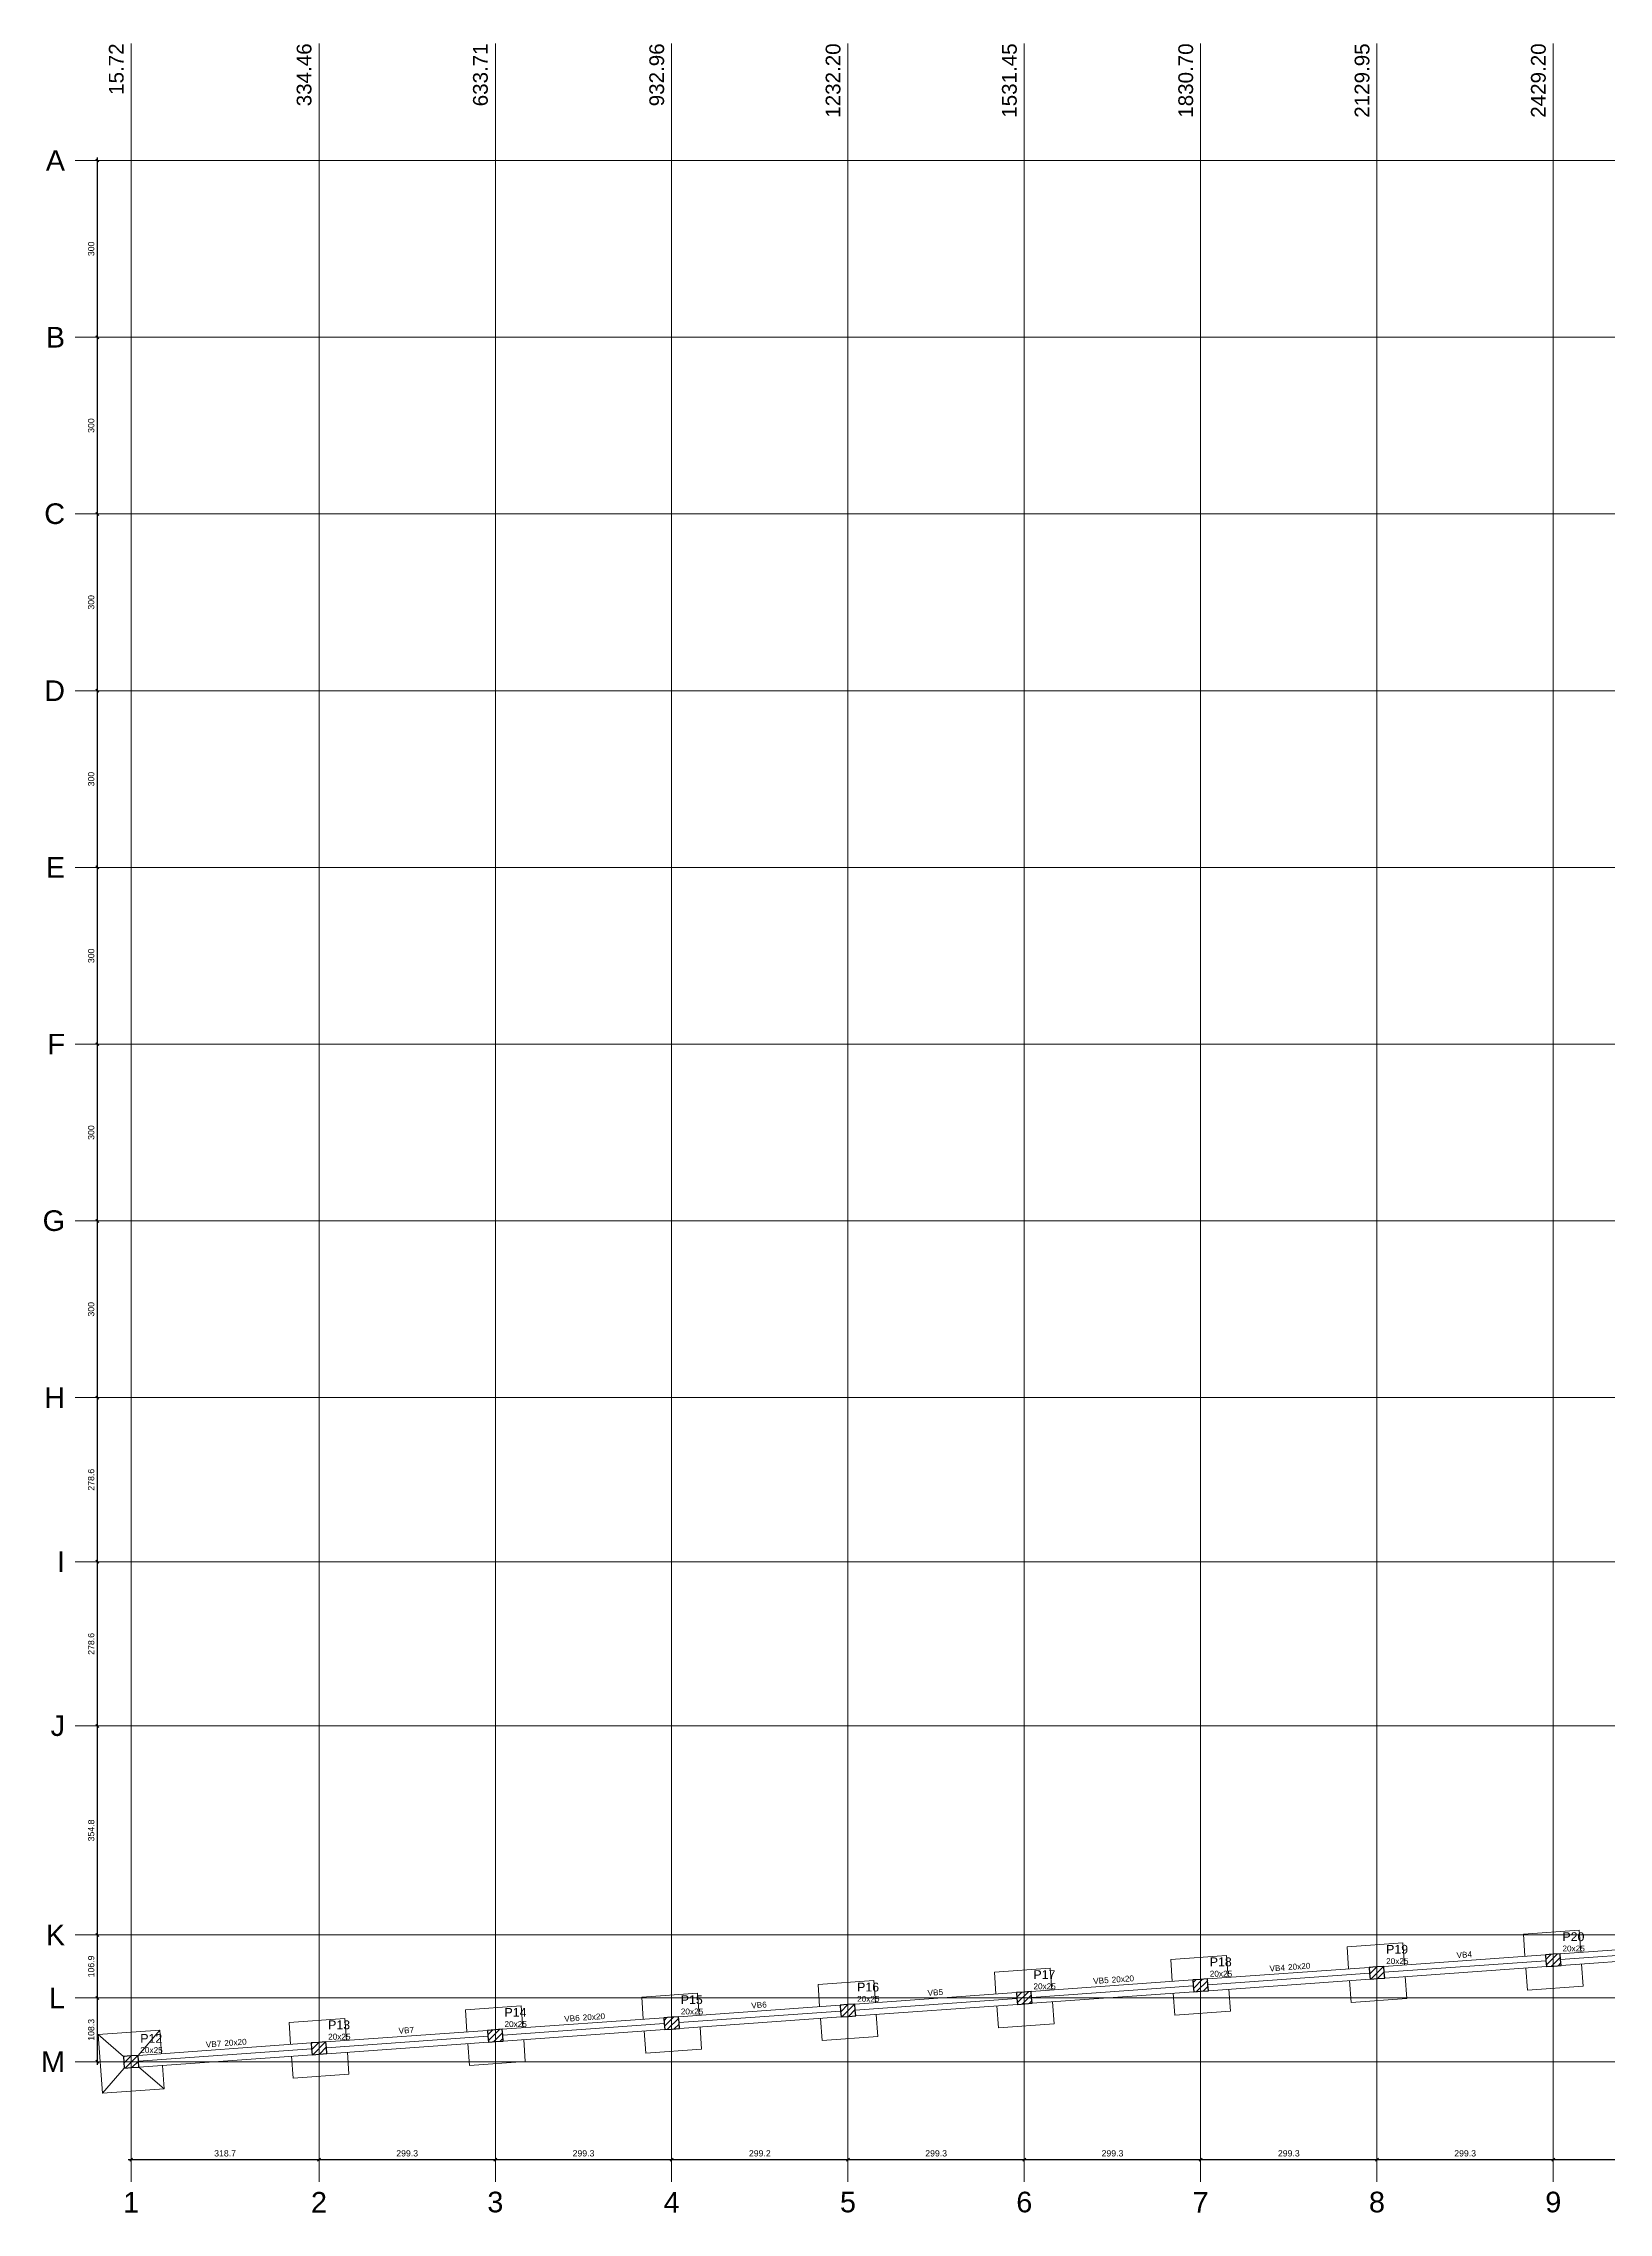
# Model space of a CAD drawing. Header units: millimetres. Extents: x 7 to 580, y -90 to 91.
# Drawn here: x 162.9 to 216, y 10.9 to 84.6 of the extents above; entities that cross this region are included whole.
import ezdxf

# ---------------------------------------------------------------- set-up
doc = ezdxf.new("R2010")
doc.units = ezdxf.units.MM
for name, color, linetype, lineweight in [('FO-Eixos', 5, 'Continuous', 5), ('FO-Hachuras dos pilares', 9, 'Continuous', 5), ('FO-Pilares', 4, 'Continuous', 30), ('FO-Seção das fundações', 9, 'Continuous', 5), ('FO-Textos das vigas', 7, 'Continuous', 5), ('FO-Textos dos pilares', 7, 'Continuous', 5), ('FO-Vigas', 1, 'Continuous', 20), ('LC-Cotas', 7, 'Continuous', 5), ('LC-Eixos', 7, 'Continuous', 5), ('LC-Textos', 3, 'Continuous', 20)]:
    doc.layers.add(name, color=color, linetype=linetype, lineweight=lineweight)
doc.styles.add('Arial', font='arial.ttf')
doc.styles.get("Standard").update_dxf_attribs({"font": 'arial.ttf'})
doc.dimstyles.new('UM_50.000000', dxfattribs={"dimtxt": 0.18, "dimasz": 0.1, "dimexe": 0.1, "dimexo": 0.2, "dimgap": 0, "dimtad": 1, "dimtih": 1, "dimtoh": 1, "dimdec": 1, "dimlfac": 50, "dimzin": 0, "dimdsep": 46, "dimtxsty": 'Standard', "dimblk": 'CLOSED', "dimblk1": 'CLOSED', "dimblk2": 'CLOSED', "dimcen": 0.09, "dimdle": 0.1, "dimadec": 1, "dimazin": 2, "dimtfac": 1, "dimtdec": 4, "dimtofl": 0, "dimtmove": 0, "dimatfit": 3, "dimldrblk": 'CLOSED', "dimfxl": 1, "dimtolj": 1, "dimarcsym": 0})

# ---------------------------------------------------------------- blocks, each defined once
blk = doc.blocks.new('_OBLIQUE')
at = {"color": 0, "linetype": 'ByBlock', "lineweight": -2}
blk.add_line((-0.5, -0.5), (0.5, 0.5), dxfattribs=at)
blk = doc.blocks.new('*D151')
at = {"layer": 'Defpoints', "color": 0, "transparency": 16777216}
for p in [(164.712, 18.202), (164.712, 18.202), (164.712, 16.036)]:
    blk.add_point(p, dxfattribs=at)
at = {"layer": 'LC-Cotas', "color": 0, "lineweight": -2, "transparency": 16777216}
blk.add_line((164.712, 15.936), (164.712, 18.302), dxfattribs=at)
at = {"layer": 'LC-Cotas', "color": 0, "lineweight": -2, "transparency": 16777216, "xscale": 0.1, "yscale": 0.1, "zscale": 0.1}
for p, rotation in [((164.712, 18.202), 90), ((164.712, 16.036), 270)]:
    blk.add_blockref('_OBLIQUE', p, dxfattribs=dict(at, rotation=rotation))
at = {"layer": 'LC-Cotas', "transparency": 16777216, "insert": (164.5, 17.119), "char_height": 0.2118, "attachment_point": 5, "rotation": 90, "style": 'Arial'}
blk.add_mtext('\\A1;108.3', dxfattribs=at)
blk = doc.blocks.new('*D152')
at = {"layer": 'Defpoints', "color": 0, "transparency": 16777216}
for p in [(164.712, 20.339), (164.712, 20.339), (164.712, 18.202)]:
    blk.add_point(p, dxfattribs=at)
at = {"layer": 'LC-Cotas', "color": 0, "lineweight": -2, "transparency": 16777216}
blk.add_line((164.712, 18.102), (164.712, 20.439), dxfattribs=at)
at = {"layer": 'LC-Cotas', "color": 0, "lineweight": -2, "transparency": 16777216, "xscale": 0.1, "yscale": 0.1, "zscale": 0.1}
for p, rotation in [((164.712, 20.339), 90), ((164.712, 18.202), 270)]:
    blk.add_blockref('_OBLIQUE', p, dxfattribs=dict(at, rotation=rotation))
at = {"layer": 'LC-Cotas', "transparency": 16777216, "insert": (164.5, 19.271), "char_height": 0.2118, "attachment_point": 5, "rotation": 90, "style": 'Arial'}
blk.add_mtext('\\A1;106.9', dxfattribs=at)
blk = doc.blocks.new('*D153')
at = {"layer": 'Defpoints', "color": 0, "transparency": 16777216}
for p in [(164.712, 27.436), (164.712, 27.436), (164.712, 20.339)]:
    blk.add_point(p, dxfattribs=at)
at = {"layer": 'LC-Cotas', "color": 0, "lineweight": -2, "transparency": 16777216}
blk.add_line((164.712, 20.239), (164.712, 27.536), dxfattribs=at)
at = {"layer": 'LC-Cotas', "color": 0, "lineweight": -2, "transparency": 16777216, "xscale": 0.1, "yscale": 0.1, "zscale": 0.1}
for p, rotation in [((164.712, 27.436), 90), ((164.712, 20.339), 270)]:
    blk.add_blockref('_OBLIQUE', p, dxfattribs=dict(at, rotation=rotation))
at = {"layer": 'LC-Cotas', "transparency": 16777216, "insert": (164.5, 23.887), "char_height": 0.2118, "attachment_point": 5, "rotation": 90, "style": 'Arial'}
blk.add_mtext('\\A1;354.8', dxfattribs=at)
blk = doc.blocks.new('*D154')
at = {"layer": 'Defpoints', "color": 0, "transparency": 16777216}
for p in [(164.712, 33.008), (164.712, 33.008), (164.712, 27.436)]:
    blk.add_point(p, dxfattribs=at)
at = {"layer": 'LC-Cotas', "color": 0, "lineweight": -2, "transparency": 16777216}
blk.add_line((164.712, 27.336), (164.712, 33.108), dxfattribs=at)
at = {"layer": 'LC-Cotas', "color": 0, "lineweight": -2, "transparency": 16777216, "xscale": 0.1, "yscale": 0.1, "zscale": 0.1}
for p, rotation in [((164.712, 33.008), 90), ((164.712, 27.436), 270)]:
    blk.add_blockref('_OBLIQUE', p, dxfattribs=dict(at, rotation=rotation))
at = {"layer": 'LC-Cotas', "transparency": 16777216, "insert": (164.5, 30.222), "char_height": 0.2118, "attachment_point": 5, "rotation": 90, "style": 'Arial'}
blk.add_mtext('\\A1;278.6', dxfattribs=at)
blk = doc.blocks.new('*D155')
at = {"layer": 'Defpoints', "color": 0, "transparency": 16777216}
for p in [(164.712, 38.58), (164.712, 38.58), (164.712, 33.008)]:
    blk.add_point(p, dxfattribs=at)
at = {"layer": 'LC-Cotas', "color": 0, "lineweight": -2, "transparency": 16777216}
blk.add_line((164.712, 32.908), (164.712, 38.68), dxfattribs=at)
at = {"layer": 'LC-Cotas', "color": 0, "lineweight": -2, "transparency": 16777216, "xscale": 0.1, "yscale": 0.1, "zscale": 0.1}
for p, rotation in [((164.712, 38.58), 90), ((164.712, 33.008), 270)]:
    blk.add_blockref('_OBLIQUE', p, dxfattribs=dict(at, rotation=rotation))
at = {"layer": 'LC-Cotas', "transparency": 16777216, "insert": (164.5, 35.794), "char_height": 0.2118, "attachment_point": 5, "rotation": 90, "style": 'Arial'}
blk.add_mtext('\\A1;278.6', dxfattribs=at)
blk = doc.blocks.new('*D156')
at = {"layer": 'Defpoints', "color": 0, "transparency": 16777216}
for p in [(164.712, 44.58), (164.712, 44.58), (164.712, 38.58)]:
    blk.add_point(p, dxfattribs=at)
at = {"layer": 'LC-Cotas', "color": 0, "lineweight": -2, "transparency": 16777216}
blk.add_line((164.712, 38.48), (164.712, 44.68), dxfattribs=at)
at = {"layer": 'LC-Cotas', "color": 0, "lineweight": -2, "transparency": 16777216, "xscale": 0.1, "yscale": 0.1, "zscale": 0.1}
for p, rotation in [((164.712, 44.58), 90), ((164.712, 38.58), 270)]:
    blk.add_blockref('_OBLIQUE', p, dxfattribs=dict(at, rotation=rotation))
at = {"layer": 'LC-Cotas', "transparency": 16777216, "insert": (164.5, 41.58), "char_height": 0.2118, "attachment_point": 5, "rotation": 90, "style": 'Arial'}
blk.add_mtext('\\A1;300', dxfattribs=at)
blk = doc.blocks.new('*D157')
at = {"layer": 'Defpoints', "color": 0, "transparency": 16777216}
for p in [(164.712, 50.58), (164.712, 50.58), (164.712, 44.58)]:
    blk.add_point(p, dxfattribs=at)
at = {"layer": 'LC-Cotas', "color": 0, "lineweight": -2, "transparency": 16777216}
blk.add_line((164.712, 44.48), (164.712, 50.68), dxfattribs=at)
at = {"layer": 'LC-Cotas', "color": 0, "lineweight": -2, "transparency": 16777216, "xscale": 0.1, "yscale": 0.1, "zscale": 0.1}
for p, rotation in [((164.712, 50.58), 90), ((164.712, 44.58), 270)]:
    blk.add_blockref('_OBLIQUE', p, dxfattribs=dict(at, rotation=rotation))
at = {"layer": 'LC-Cotas', "transparency": 16777216, "insert": (164.5, 47.58), "char_height": 0.2118, "attachment_point": 5, "rotation": 90, "style": 'Arial'}
blk.add_mtext('\\A1;300', dxfattribs=at)
blk = doc.blocks.new('*D158')
at = {"layer": 'Defpoints', "color": 0, "transparency": 16777216}
for p in [(164.712, 56.58), (164.712, 56.58), (164.712, 50.58)]:
    blk.add_point(p, dxfattribs=at)
at = {"layer": 'LC-Cotas', "color": 0, "lineweight": -2, "transparency": 16777216}
blk.add_line((164.712, 50.48), (164.712, 56.68), dxfattribs=at)
at = {"layer": 'LC-Cotas', "color": 0, "lineweight": -2, "transparency": 16777216, "xscale": 0.1, "yscale": 0.1, "zscale": 0.1}
for p, rotation in [((164.712, 56.58), 90), ((164.712, 50.58), 270)]:
    blk.add_blockref('_OBLIQUE', p, dxfattribs=dict(at, rotation=rotation))
at = {"layer": 'LC-Cotas', "transparency": 16777216, "insert": (164.5, 53.58), "char_height": 0.2118, "attachment_point": 5, "rotation": 90, "style": 'Arial'}
blk.add_mtext('\\A1;300', dxfattribs=at)
blk = doc.blocks.new('*D159')
at = {"layer": 'Defpoints', "color": 0, "transparency": 16777216}
for p in [(164.712, 62.58), (164.712, 62.58), (164.712, 56.58)]:
    blk.add_point(p, dxfattribs=at)
at = {"layer": 'LC-Cotas', "color": 0, "lineweight": -2, "transparency": 16777216}
blk.add_line((164.712, 56.48), (164.712, 62.68), dxfattribs=at)
at = {"layer": 'LC-Cotas', "color": 0, "lineweight": -2, "transparency": 16777216, "xscale": 0.1, "yscale": 0.1, "zscale": 0.1}
for p, rotation in [((164.712, 62.58), 90), ((164.712, 56.58), 270)]:
    blk.add_blockref('_OBLIQUE', p, dxfattribs=dict(at, rotation=rotation))
at = {"layer": 'LC-Cotas', "transparency": 16777216, "insert": (164.5, 59.58), "char_height": 0.2118, "attachment_point": 5, "rotation": 90, "style": 'Arial'}
blk.add_mtext('\\A1;300', dxfattribs=at)
blk = doc.blocks.new('*D160')
at = {"layer": 'Defpoints', "color": 0, "transparency": 16777216}
for p in [(164.712, 68.58), (164.712, 68.58), (164.712, 62.58)]:
    blk.add_point(p, dxfattribs=at)
at = {"layer": 'LC-Cotas', "color": 0, "lineweight": -2, "transparency": 16777216}
blk.add_line((164.712, 62.48), (164.712, 68.68), dxfattribs=at)
at = {"layer": 'LC-Cotas', "color": 0, "lineweight": -2, "transparency": 16777216, "xscale": 0.1, "yscale": 0.1, "zscale": 0.1}
for p, rotation in [((164.712, 68.58), 90), ((164.712, 62.58), 270)]:
    blk.add_blockref('_OBLIQUE', p, dxfattribs=dict(at, rotation=rotation))
at = {"layer": 'LC-Cotas', "transparency": 16777216, "insert": (164.5, 65.58), "char_height": 0.2118, "attachment_point": 5, "rotation": 90, "style": 'Arial'}
blk.add_mtext('\\A1;300', dxfattribs=at)
blk = doc.blocks.new('*D161')
at = {"layer": 'Defpoints', "color": 0, "transparency": 16777216}
for p in [(164.712, 74.58), (164.712, 74.58), (164.712, 68.58)]:
    blk.add_point(p, dxfattribs=at)
at = {"layer": 'LC-Cotas', "color": 0, "lineweight": -2, "transparency": 16777216}
blk.add_line((164.712, 68.48), (164.712, 74.68), dxfattribs=at)
at = {"layer": 'LC-Cotas', "color": 0, "lineweight": -2, "transparency": 16777216, "xscale": 0.1, "yscale": 0.1, "zscale": 0.1}
for p, rotation in [((164.712, 74.58), 90), ((164.712, 68.58), 270)]:
    blk.add_blockref('_OBLIQUE', p, dxfattribs=dict(at, rotation=rotation))
at = {"layer": 'LC-Cotas', "transparency": 16777216, "insert": (164.5, 71.58), "char_height": 0.2118, "attachment_point": 5, "rotation": 90, "style": 'Arial'}
blk.add_mtext('\\A1;300', dxfattribs=at)
blk = doc.blocks.new('*D162')
at = {"layer": 'Defpoints', "color": 0, "transparency": 16777216}
for p in [(164.712, 80.58), (164.712, 80.58), (164.712, 74.58)]:
    blk.add_point(p, dxfattribs=at)
at = {"layer": 'LC-Cotas', "color": 0, "lineweight": -2, "transparency": 16777216}
blk.add_line((164.712, 74.48), (164.712, 80.68), dxfattribs=at)
at = {"layer": 'LC-Cotas', "color": 0, "lineweight": -2, "transparency": 16777216, "xscale": 0.1, "yscale": 0.1, "zscale": 0.1}
for p, rotation in [((164.712, 80.58), 90), ((164.712, 74.58), 270)]:
    blk.add_blockref('_OBLIQUE', p, dxfattribs=dict(at, rotation=rotation))
at = {"layer": 'LC-Cotas', "transparency": 16777216, "insert": (164.5, 77.58), "char_height": 0.2118, "attachment_point": 5, "rotation": 90, "style": 'Arial'}
blk.add_mtext('\\A1;300', dxfattribs=at)
blk = doc.blocks.new('*D163')
at = {"layer": 'Defpoints', "color": 0, "transparency": 16777216}
for p in [(165.858, 12.714), (172.233, 12.714), (172.233, 12.714)]:
    blk.add_point(p, dxfattribs=at)
at = {"layer": 'LC-Cotas', "color": 0, "lineweight": -2, "transparency": 16777216}
blk.add_line((165.758, 12.714), (172.333, 12.714), dxfattribs=at)
at = {"layer": 'LC-Cotas', "color": 0, "lineweight": -2, "transparency": 16777216, "xscale": 0.1, "yscale": 0.1, "zscale": 0.1, "rotation": 180}
blk.add_blockref('_OBLIQUE', (165.858, 12.714), dxfattribs=at)
at = {"layer": 'LC-Cotas', "color": 0, "lineweight": -2, "transparency": 16777216, "xscale": 0.1, "yscale": 0.1, "zscale": 0.1}
blk.add_blockref('_OBLIQUE', (172.233, 12.714), dxfattribs=at)
at = {"layer": 'LC-Cotas', "transparency": 16777216, "insert": (169.045, 12.925), "char_height": 0.2118, "attachment_point": 5, "rotation": 0.00573, "style": 'Arial'}
blk.add_mtext('\\A1;318.7', dxfattribs=at)
blk = doc.blocks.new('*D164')
at = {"layer": 'Defpoints', "color": 0, "transparency": 16777216}
for p in [(172.233, 12.714), (178.218, 12.714), (178.218, 12.714)]:
    blk.add_point(p, dxfattribs=at)
at = {"layer": 'LC-Cotas', "color": 0, "lineweight": -2, "transparency": 16777216}
blk.add_line((172.133, 12.714), (178.318, 12.714), dxfattribs=at)
at = {"layer": 'LC-Cotas', "color": 0, "lineweight": -2, "transparency": 16777216, "xscale": 0.1, "yscale": 0.1, "zscale": 0.1, "rotation": 180}
blk.add_blockref('_OBLIQUE', (172.233, 12.714), dxfattribs=at)
at = {"layer": 'LC-Cotas', "color": 0, "lineweight": -2, "transparency": 16777216, "xscale": 0.1, "yscale": 0.1, "zscale": 0.1}
blk.add_blockref('_OBLIQUE', (178.218, 12.714), dxfattribs=at)
at = {"layer": 'LC-Cotas', "transparency": 16777216, "insert": (175.225, 12.925), "char_height": 0.2118, "attachment_point": 5, "rotation": 0.00573, "style": 'Arial'}
blk.add_mtext('\\A1;299.3', dxfattribs=at)
blk = doc.blocks.new('*D165')
at = {"layer": 'Defpoints', "color": 0, "transparency": 16777216}
for p in [(178.218, 12.714), (184.203, 12.714), (184.203, 12.714)]:
    blk.add_point(p, dxfattribs=at)
at = {"layer": 'LC-Cotas', "color": 0, "lineweight": -2, "transparency": 16777216}
blk.add_line((178.118, 12.714), (184.303, 12.714), dxfattribs=at)
at = {"layer": 'LC-Cotas', "color": 0, "lineweight": -2, "transparency": 16777216, "xscale": 0.1, "yscale": 0.1, "zscale": 0.1, "rotation": 180}
blk.add_blockref('_OBLIQUE', (178.218, 12.714), dxfattribs=at)
at = {"layer": 'LC-Cotas', "color": 0, "lineweight": -2, "transparency": 16777216, "xscale": 0.1, "yscale": 0.1, "zscale": 0.1}
blk.add_blockref('_OBLIQUE', (184.203, 12.714), dxfattribs=at)
at = {"layer": 'LC-Cotas', "transparency": 16777216, "insert": (181.21, 12.925), "char_height": 0.2118, "attachment_point": 5, "rotation": 0.00573, "style": 'Arial'}
blk.add_mtext('\\A1;299.3', dxfattribs=at)
blk = doc.blocks.new('*D139')
at = {"layer": 'Defpoints', "color": 0, "transparency": 16777216}
for p in [(184.203, 12.714), (190.188, 12.714), (190.188, 12.714)]:
    blk.add_point(p, dxfattribs=at)
at = {"layer": 'LC-Cotas', "color": 0, "lineweight": -2, "transparency": 16777216}
blk.add_line((184.103, 12.714), (190.288, 12.714), dxfattribs=at)
at = {"layer": 'LC-Cotas', "color": 0, "lineweight": -2, "transparency": 16777216, "xscale": 0.1, "yscale": 0.1, "zscale": 0.1, "rotation": 180}
blk.add_blockref('_OBLIQUE', (184.203, 12.714), dxfattribs=at)
at = {"layer": 'LC-Cotas', "color": 0, "lineweight": -2, "transparency": 16777216, "xscale": 0.1, "yscale": 0.1, "zscale": 0.1}
blk.add_blockref('_OBLIQUE', (190.188, 12.714), dxfattribs=at)
at = {"layer": 'LC-Cotas', "transparency": 16777216, "insert": (187.195, 12.925), "char_height": 0.2118, "attachment_point": 5, "rotation": 0.00573, "style": 'Arial'}
blk.add_mtext('\\A1;299.2', dxfattribs=at)
blk = doc.blocks.new('*D140')
at = {"layer": 'Defpoints', "color": 0, "transparency": 16777216}
for p in [(190.188, 12.714), (196.173, 12.714), (196.173, 12.714)]:
    blk.add_point(p, dxfattribs=at)
at = {"layer": 'LC-Cotas', "color": 0, "lineweight": -2, "transparency": 16777216}
blk.add_line((190.088, 12.714), (196.273, 12.714), dxfattribs=at)
at = {"layer": 'LC-Cotas', "color": 0, "lineweight": -2, "transparency": 16777216, "xscale": 0.1, "yscale": 0.1, "zscale": 0.1, "rotation": 180}
blk.add_blockref('_OBLIQUE', (190.188, 12.714), dxfattribs=at)
at = {"layer": 'LC-Cotas', "color": 0, "lineweight": -2, "transparency": 16777216, "xscale": 0.1, "yscale": 0.1, "zscale": 0.1}
blk.add_blockref('_OBLIQUE', (196.173, 12.714), dxfattribs=at)
at = {"layer": 'LC-Cotas', "transparency": 16777216, "insert": (193.18, 12.925), "char_height": 0.2118, "attachment_point": 5, "rotation": 0.00573, "style": 'Arial'}
blk.add_mtext('\\A1;299.3', dxfattribs=at)
blk = doc.blocks.new('*D141')
at = {"layer": 'Defpoints', "color": 0, "transparency": 16777216}
for p in [(196.173, 12.714), (202.158, 12.714), (202.158, 12.714)]:
    blk.add_point(p, dxfattribs=at)
at = {"layer": 'LC-Cotas', "color": 0, "lineweight": -2, "transparency": 16777216}
blk.add_line((196.073, 12.714), (202.258, 12.714), dxfattribs=at)
at = {"layer": 'LC-Cotas', "color": 0, "lineweight": -2, "transparency": 16777216, "xscale": 0.1, "yscale": 0.1, "zscale": 0.1, "rotation": 180}
blk.add_blockref('_OBLIQUE', (196.173, 12.714), dxfattribs=at)
at = {"layer": 'LC-Cotas', "color": 0, "lineweight": -2, "transparency": 16777216, "xscale": 0.1, "yscale": 0.1, "zscale": 0.1}
blk.add_blockref('_OBLIQUE', (202.158, 12.714), dxfattribs=at)
at = {"layer": 'LC-Cotas', "transparency": 16777216, "insert": (199.165, 12.925), "char_height": 0.2118, "attachment_point": 5, "rotation": 0.00573, "style": 'Arial'}
blk.add_mtext('\\A1;299.3', dxfattribs=at)
blk = doc.blocks.new('*D142')
at = {"layer": 'Defpoints', "color": 0, "transparency": 16777216}
for p in [(202.158, 12.714), (208.143, 12.714), (208.143, 12.714)]:
    blk.add_point(p, dxfattribs=at)
at = {"layer": 'LC-Cotas', "color": 0, "lineweight": -2, "transparency": 16777216}
blk.add_line((202.058, 12.714), (208.243, 12.714), dxfattribs=at)
at = {"layer": 'LC-Cotas', "color": 0, "lineweight": -2, "transparency": 16777216, "xscale": 0.1, "yscale": 0.1, "zscale": 0.1, "rotation": 180}
blk.add_blockref('_OBLIQUE', (202.158, 12.714), dxfattribs=at)
at = {"layer": 'LC-Cotas', "color": 0, "lineweight": -2, "transparency": 16777216, "xscale": 0.1, "yscale": 0.1, "zscale": 0.1}
blk.add_blockref('_OBLIQUE', (208.143, 12.714), dxfattribs=at)
at = {"layer": 'LC-Cotas', "transparency": 16777216, "insert": (205.15, 12.925), "char_height": 0.2118, "attachment_point": 5, "rotation": 0.00573, "style": 'Arial'}
blk.add_mtext('\\A1;299.3', dxfattribs=at)
blk = doc.blocks.new('*D143')
at = {"layer": 'Defpoints', "color": 0, "transparency": 16777216}
for p in [(208.143, 12.714), (214.128, 12.714), (214.128, 12.714)]:
    blk.add_point(p, dxfattribs=at)
at = {"layer": 'LC-Cotas', "color": 0, "lineweight": -2, "transparency": 16777216}
blk.add_line((208.043, 12.714), (214.228, 12.714), dxfattribs=at)
at = {"layer": 'LC-Cotas', "color": 0, "lineweight": -2, "transparency": 16777216, "xscale": 0.1, "yscale": 0.1, "zscale": 0.1, "rotation": 180}
blk.add_blockref('_OBLIQUE', (208.143, 12.714), dxfattribs=at)
at = {"layer": 'LC-Cotas', "color": 0, "lineweight": -2, "transparency": 16777216, "xscale": 0.1, "yscale": 0.1, "zscale": 0.1}
blk.add_blockref('_OBLIQUE', (214.128, 12.714), dxfattribs=at)
at = {"layer": 'LC-Cotas', "transparency": 16777216, "insert": (211.135, 12.925), "char_height": 0.2118, "attachment_point": 5, "rotation": 0.00573, "style": 'Arial'}
blk.add_mtext('\\A1;299.3', dxfattribs=at)
blk = doc.blocks.new('*D144')
at = {"layer": 'Defpoints', "color": 0, "transparency": 16777216}
for p in [(214.128, 12.714), (220.113, 12.714), (220.113, 12.714)]:
    blk.add_point(p, dxfattribs=at)
at = {"layer": 'LC-Cotas', "color": 0, "lineweight": -2, "transparency": 16777216}
blk.add_line((214.028, 12.714), (220.213, 12.714), dxfattribs=at)
at = {"layer": 'LC-Cotas', "color": 0, "lineweight": -2, "transparency": 16777216, "xscale": 0.1, "yscale": 0.1, "zscale": 0.1, "rotation": 180}
blk.add_blockref('_OBLIQUE', (214.128, 12.714), dxfattribs=at)
at = {"layer": 'LC-Cotas', "color": 0, "lineweight": -2, "transparency": 16777216, "xscale": 0.1, "yscale": 0.1, "zscale": 0.1}
blk.add_blockref('_OBLIQUE', (220.113, 12.714), dxfattribs=at)
at = {"layer": 'LC-Cotas', "transparency": 16777216, "insert": (217.12, 12.925), "char_height": 0.2118, "attachment_point": 5, "rotation": 0.00573, "style": 'Arial'}
blk.add_mtext('\\A1;299.3', dxfattribs=at)

msp = doc.modelspace()

# ---------------------------------------------------------------- hatches: boundary and pattern name
at = {"layer": 'FO-Hachuras dos pilares', "linetype": 'Continuous', "true_color": 0x000000}
h = msp.add_hatch(dxfattribs=at)
h.set_pattern_fill('ANSI31', color=18, scale=0.047, style=0)
h.paths.add_polyline_path([(207.879, 19.2385), (207.8933, 19.039), (207.9076, 18.8395), (208.157, 18.8574), (208.4064, 18.8753), (208.3921, 19.0748), (208.3778, 19.2743), (208.1284, 19.2564)])
h = msp.add_hatch(dxfattribs=at)
h.set_pattern_fill('ANSI31', color=18, scale=0.047, style=0)
h.paths.add_polyline_path([(213.864, 19.6659), (213.8783, 19.4664), (213.8926, 19.2669), (214.142, 19.2848), (214.3914, 19.3027), (214.3771, 19.5022), (214.3628, 19.7017), (214.1134, 19.6838)])
h = msp.add_hatch(dxfattribs=at)
h.set_pattern_fill('ANSI31', color=18, scale=0.047, style=0)
h.paths.add_polyline_path([(195.909, 18.3835), (195.9233, 18.184), (195.9376, 17.9845), (196.187, 18.0024), (196.4364, 18.0203), (196.4221, 18.2198), (196.4078, 18.4193), (196.1584, 18.4014)])
h = msp.add_hatch(dxfattribs=at)
h.set_pattern_fill('ANSI31', color=18, scale=0.047, style=0)
h.paths.add_polyline_path([(201.894, 18.8109), (201.9083, 18.6114), (201.9226, 18.4119), (202.172, 18.4298), (202.4214, 18.4477), (202.4071, 18.6472), (202.3928, 18.8467), (202.1434, 18.8288)])
h = msp.add_hatch(dxfattribs=at)
h.set_pattern_fill('ANSI31', color=18, scale=0.047, style=0)
h.paths.add_polyline_path([(189.924, 17.9559), (189.9383, 17.7564), (189.9526, 17.5569), (190.202, 17.5748), (190.4514, 17.5927), (190.4371, 17.7922), (190.4228, 17.9917), (190.1734, 17.9738)])
h = msp.add_hatch(dxfattribs=at)
h.set_pattern_fill('ANSI31', color=18, scale=0.047, style=0)
h.paths.add_polyline_path([(177.9542, 17.1009), (177.9685, 16.9014), (177.9828, 16.7019), (178.2322, 16.7198), (178.4816, 16.7377), (178.4673, 16.9372), (178.453, 17.1367), (178.2036, 17.1188)])
h = msp.add_hatch(dxfattribs=at)
h.set_pattern_fill('ANSI31', color=18, scale=0.047, style=0)
h.paths.add_polyline_path([(183.9392, 17.5283), (183.9535, 17.3288), (183.9678, 17.1293), (184.2172, 17.1472), (184.4666, 17.1651), (184.4523, 17.3646), (184.438, 17.5641), (184.1886, 17.5462)])
h = msp.add_hatch(dxfattribs=at)
h.set_pattern_fill('ANSI31', color=18, scale=0.047, style=0)
h.paths.add_polyline_path([(165.5943, 16.2176), (165.6086, 16.0182), (165.6229, 15.8187), (165.8722, 15.8365), (166.1216, 15.8544), (166.1073, 16.0539), (166.093, 16.2534), (165.8436, 16.2355)])
h = msp.add_hatch(dxfattribs=at)
h.set_pattern_fill('ANSI31', color=18, scale=0.047, style=0)
h.paths.add_polyline_path([(171.9692, 16.6733), (171.9835, 16.4738), (171.9978, 16.2743), (172.2472, 16.2922), (172.4966, 16.3101), (172.4823, 16.5096), (172.468, 16.7091), (172.2186, 16.6912)])

# ---------------------------------------------------------------- linework, layer by layer
at = {"layer": 'FO-Eixos'}
for p, q in [((214.377, 19.5024), (219.8634, 19.8942)), ((208.392, 19.0748), (213.8784, 19.4666)), ((196.422, 18.2198), (201.9084, 18.6116)), ((202.407, 18.6472), (207.8934, 19.0392)), ((184.4522, 17.3648), (189.9384, 17.7566)), ((190.437, 17.7922), (195.9234, 18.184)), ((178.4672, 16.9372), (183.9536, 17.329)), ((166.1074, 16.0538), (171.9836, 16.4738)), ((172.4822, 16.5094), (177.9686, 16.9016))]:
    msp.add_line(p, q, dxfattribs=at)
at = {"layer": 'FO-Pilares'}
for points in [[(207.879, 19.2385), (207.8933, 19.039), (207.9076, 18.8395), (208.157, 18.8574), (208.4064, 18.8753), (208.3921, 19.0748), (208.3778, 19.2743), (208.1284, 19.2564), (207.879, 19.2385)], [(213.864, 19.6659), (213.8783, 19.4664), (213.8926, 19.2669), (214.142, 19.2848), (214.3914, 19.3027), (214.3771, 19.5022), (214.3628, 19.7017), (214.1134, 19.6838), (213.864, 19.6659)], [(195.909, 18.3835), (195.9233, 18.184), (195.9376, 17.9845), (196.187, 18.0024), (196.4364, 18.0203), (196.4221, 18.2198), (196.4078, 18.4193), (196.1584, 18.4014), (195.909, 18.3835)], [(201.894, 18.8109), (201.9083, 18.6114), (201.9226, 18.4119), (202.172, 18.4298), (202.4214, 18.4477), (202.4071, 18.6472), (202.3928, 18.8467), (202.1434, 18.8288), (201.894, 18.8109)], [(189.924, 17.9559), (189.9383, 17.7564), (189.9526, 17.5569), (190.202, 17.5748), (190.4514, 17.5927), (190.4371, 17.7922), (190.4228, 17.9917), (190.1734, 17.9738), (189.924, 17.9559)], [(177.9542, 17.1009), (177.9685, 16.9014), (177.9828, 16.7019), (178.2322, 16.7198), (178.4816, 16.7377), (178.4673, 16.9372), (178.453, 17.1367), (178.2036, 17.1188), (177.9542, 17.1009)], [(183.9392, 17.5283), (183.9535, 17.3288), (183.9678, 17.1293), (184.2172, 17.1472), (184.4666, 17.1651), (184.4523, 17.3646), (184.438, 17.5641), (184.1886, 17.5462), (183.9392, 17.5283)], [(165.5943, 16.2176), (165.6086, 16.0182), (165.6229, 15.8187), (165.8722, 15.8365), (166.1216, 15.8544), (166.1073, 16.0539), (166.093, 16.2534), (165.8436, 16.2355), (165.5943, 16.2176)], [(171.9692, 16.6733), (171.9835, 16.4738), (171.9978, 16.2743), (172.2472, 16.2922), (172.4966, 16.3101), (172.4823, 16.5096), (172.468, 16.7091), (172.2186, 16.6912), (171.9692, 16.6733)]]:
    msp.add_lwpolyline(points, close=True, dxfattribs=at)
at = {"layer": 'FO-Seção das fundações'}
for p, q in [((209.0223, 20.0724), (207.1272, 19.9365)), ((207.1272, 19.9365), (207.1808, 19.1888)), ((209.076, 19.3241), (209.0223, 20.0724)), ((215.0073, 20.4998), (213.1122, 20.3639)), ((213.1122, 20.3639), (213.1658, 19.6162)), ((215.061, 19.7517), (215.0073, 20.4998)), ((197.0523, 19.2174), (195.1572, 19.0815)), ((197.106, 18.4691), (197.0523, 19.2174)), ((203.0373, 19.6448), (201.1422, 19.5089)), ((201.1422, 19.5089), (201.1958, 18.7612)), ((203.091, 18.8966), (203.0373, 19.6448)), ((213.1944, 19.2172), (213.2481, 18.4688)), ((215.1432, 18.6047), (215.0896, 19.3528)), ((191.0673, 18.7898), (189.1722, 18.6539)), ((189.1722, 18.6539), (189.2258, 17.9062)), ((191.121, 18.0415), (191.0673, 18.7898)), ((195.1572, 19.0815), (195.2108, 18.3336)), ((203.1732, 17.7497), (203.1196, 18.4976)), ((207.2094, 18.7898), (207.2631, 18.0414)), ((209.1582, 18.1773), (209.1046, 18.9252)), ((213.2481, 18.4688), (215.1432, 18.6047)), ((179.0975, 17.9348), (177.2024, 17.7989)), ((177.2024, 17.7989), (177.256, 17.0512)), ((179.1512, 17.1865), (179.0975, 17.9348)), ((185.0825, 18.3622), (183.1874, 18.2263)), ((183.1874, 18.2263), (183.241, 17.4786)), ((185.1362, 17.6141), (185.0825, 18.3622)), ((195.2394, 17.9346), (195.2931, 17.1864)), ((197.1882, 17.3223), (197.1346, 18.0702)), ((201.2244, 18.3622), (201.2781, 17.6138)), ((201.2781, 17.6138), (203.1732, 17.7497)), ((207.2631, 18.0414), (209.1582, 18.1773)), ((166.8338, 17.1085), (164.7391, 16.9584)), ((164.7391, 16.9584), (165.5943, 16.2176)), ((164.7391, 16.9584), (165.5943, 16.2176)), ((164.7391, 16.9584), (164.8821, 14.9635)), ((166.8338, 17.1085), (166.093, 16.2534)), ((166.891, 16.3103), (166.8338, 17.1085)), ((173.1125, 17.5072), (171.2174, 17.3713)), ((171.2174, 17.3713), (171.271, 16.6234)), ((173.1662, 16.7588), (173.1125, 17.5072)), ((183.2696, 17.0796), (183.3233, 16.3312)), ((185.2184, 16.4671), (185.1648, 17.2152)), ((189.2544, 17.5072), (189.3081, 16.7588)), ((191.2032, 16.8947), (191.1496, 17.6426)), ((195.2931, 17.1864), (197.1882, 17.3223)), ((171.2996, 16.2244), (171.3533, 15.4762)), ((173.2484, 15.6121), (173.1948, 16.3598)), ((177.2846, 16.6522), (177.3383, 15.9038)), ((179.2334, 16.0397), (179.1798, 16.7876)), ((183.3233, 16.3312), (185.2184, 16.4671)), ((189.3081, 16.7588), (191.2032, 16.8947)), ((164.8821, 14.9635), (165.6229, 15.8187)), ((166.9768, 15.1137), (166.1216, 15.8544)), ((166.9768, 15.1137), (166.9196, 15.9113)), ((171.3533, 15.4762), (173.2484, 15.6121)), ((177.3383, 15.9038), (179.2334, 16.0397)), ((164.8821, 14.9635), (166.9768, 15.1137))]:
    msp.add_line(p, q, dxfattribs=at)
at = {"layer": 'FO-Vigas'}
for p, q in [((214.3627, 19.7019), (219.849, 20.0937)), ((202.3928, 18.8467), (207.879, 19.2387)), ((208.3778, 19.2743), (213.864, 19.6661)), ((208.4064, 18.8753), (213.8926, 19.2671)), ((214.3913, 19.3029), (219.8776, 19.6947)), ((196.4078, 18.4193), (201.894, 18.8111)), ((196.4364, 18.0203), (201.9226, 18.4121)), ((202.4214, 18.4477), (207.9076, 18.8397)), ((184.4379, 17.5643), (189.924, 17.9561)), ((190.4228, 17.9917), (195.909, 18.3835)), ((190.4514, 17.5927), (195.9376, 17.9845)), ((172.468, 16.7089), (177.9542, 17.1011)), ((178.453, 17.1367), (183.9392, 17.5285)), ((178.4816, 16.7377), (183.9678, 17.1295)), ((184.4665, 17.1653), (189.9526, 17.5571)), ((166.093, 16.2533), (171.9692, 16.6733)), ((166.1216, 15.8543), (171.9978, 16.2743)), ((172.4966, 16.3099), (177.9828, 16.7021))]:
    msp.add_line(p, q, dxfattribs=at)
at = {"layer": 'LC-Eixos'}
for p, q in [((165.8579, 84.5552), (165.8579, 11.9635)), ((172.2329, 84.5552), (172.2329, 11.9635)), ((178.2179, 84.5552), (178.2179, 11.9635)), ((184.2029, 84.5552), (184.2029, 11.9635)), ((190.1877, 84.5552), (190.1877, 11.9635)), ((196.1727, 84.5552), (196.1727, 11.9635)), ((202.1577, 84.5552), (202.1577, 11.9635)), ((208.1427, 84.5552), (208.1427, 11.9635)), ((214.1277, 84.5552), (214.1277, 11.9635)), ((163.9618, 80.5802), (256.2975, 80.5802)), ((163.9618, 74.5802), (256.2975, 74.5802)), ((163.9618, 68.5802), (256.2975, 68.5802)), ((163.9618, 62.5802), (256.2975, 62.5802)), ((163.9618, 56.5802), (256.2975, 56.5802)), ((163.9618, 50.5802), (256.2975, 50.5802)), ((163.9618, 44.5802), (256.2975, 44.5802)), ((163.9618, 38.5802), (256.2975, 38.5802)), ((163.9618, 33.008), (256.2975, 33.008)), ((163.9618, 27.4356), (256.2975, 27.4356)), ((163.9618, 20.3393), (256.2975, 20.3393)), ((163.9618, 18.2019), (256.2975, 18.2019)), ((163.9618, 16.036), (256.2975, 16.036))]:
    msp.add_line(p, q, dxfattribs=at)

# ---------------------------------------------------------------- texts
at = {"layer": 'FO-Textos das vigas', "char_height": 0.2, "rotation": 3.999245, "line_spacing_factor": 0.798, "style": 'Arial'}
for s, insert, width, attachment_point in [('VB4', (205.029, 19.1348), 0.72, 9), ('20x20', (205.129, 19.1428), 1.2, 7), ('VB4', (211.114, 19.5698), 0.72, 8), ('VB5', (193.159, 18.2868), 0.72, 8), ('VB5', (199.044, 18.7078), 0.72, 9), ('20x20', (199.144, 18.7148), 1.2, 7), ('20x20', (181.189, 17.4318), 1.2, 7), ('VB6', (187.174, 17.8598), 0.72, 8), ('VB7', (175.204, 17.0048), 0.72, 8), ('VB6', (181.089, 17.4248), 0.72, 9), ('VB7', (168.924, 16.5558), 0.72, 9), ('20x20', (169.024, 16.5628), 1.2, 7)]:
    msp.add_mtext(s, dxfattribs=dict(at, insert=insert, width=width, attachment_point=attachment_point))
at = {"layer": 'FO-Textos dos pilares', "attachment_point": 7, "line_spacing_factor": 0.798, "style": 'Arial'}
for s, insert, char_height, width in [('P19', (208.4526, 19.699), 0.3, 1.08), ('20x25', (214.4376, 19.777), 0.2, 1.2), ('P20', (214.4376, 20.127), 0.3, 1.08), ('P18', (202.4676, 19.272), 0.3, 1.08), ('20x25', (208.4526, 19.349), 0.2, 1.2), ('P16', (190.4976, 18.417), 0.3, 1.08), ('20x25', (196.4826, 18.494), 0.2, 1.2), ('P17', (196.4826, 18.844), 0.3, 1.08), ('20x25', (202.4676, 18.922), 0.2, 1.2), ('P14', (178.5276, 17.562), 0.3, 1.08), ('20x25', (184.5126, 17.639), 0.2, 1.2), ('P15', (184.5126, 17.989), 0.3, 1.08), ('20x25', (190.4976, 18.067), 0.2, 1.2), ('P12', (166.1676, 16.678), 0.3, 1.08), ('20x25', (172.5426, 16.784), 0.2, 1.2), ('P13', (172.5426, 17.134), 0.3, 1.08), ('20x25', (178.5276, 17.212), 0.2, 1.2), ('20x25', (166.1676, 16.328), 0.2, 1.2)]:
    msp.add_mtext(s, dxfattribs=dict(at, insert=insert, char_height=char_height, width=width))
at = {"layer": 'LC-Textos', "char_height": 0.5, "attachment_point": 9, "rotation": 90.00021, "line_spacing_factor": 0.798, "style": 'Arial'}
for s, insert, width in [('15.72', (165.6076, 84.555), 3), ('334.46', (171.9826, 84.555), 3.6), ('633.71', (177.9676, 84.555), 3.6), ('932.96', (183.9526, 84.555), 3.6), ('1232.20', (189.9376, 84.555), 4.2), ('1531.45', (195.9226, 84.555), 4.2), ('1830.70', (201.9076, 84.555), 4.2), ('2129.95', (207.8926, 84.555), 4.2), ('2429.20', (213.8776, 84.555), 4.2)]:
    msp.add_mtext(s, dxfattribs=dict(at, insert=insert, width=width))
at = {"layer": 'LC-Textos', "char_height": 0.7, "width": 0.84, "line_spacing_factor": 0.798, "style": 'Arial'}
for s, insert, attachment_point in [('A', (163.6122, 80.23), 9), ('B', (163.6122, 74.23), 9), ('C', (163.6122, 68.23), 9), ('D', (163.6122, 62.23), 9), ('E', (163.6122, 56.23), 9), ('F', (163.6122, 50.23), 9), ('G', (163.6122, 44.23), 9), ('H', (163.6122, 38.23), 9), ('I', (163.6122, 32.658), 9), ('J', (163.6122, 27.086), 9), ('K', (163.6122, 19.989), 9), ('L', (163.6122, 17.852), 9), ('M', (163.6122, 15.686), 9), ('1', (165.8576, 10.914), 8), ('2', (172.2326, 10.914), 8), ('3', (178.2176, 10.914), 8), ('4', (184.2026, 10.914), 8), ('5', (190.1876, 10.914), 8), ('6', (196.1726, 10.914), 8), ('7', (202.1576, 10.914), 8), ('8', (208.1426, 10.914), 8), ('9', (214.1276, 10.914), 8)]:
    msp.add_mtext(s, dxfattribs=dict(at, insert=insert, attachment_point=attachment_point))

# ---------------------------------------------------------------- dimensions: what is measured, and where the dimension line sits
at = {"layer": 'LC-Cotas'}
for base, p1, p2, picture, middle in [((164.7118, 80.5802), (164.7118, 74.5802), (164.7118, 80.5802), '*D162', (164.5, 77.5802)), ((164.7118, 74.5802), (164.7118, 68.5802), (164.7118, 74.5802), '*D161', (164.5, 71.5802)), ((164.7118, 68.5802), (164.7118, 62.5802), (164.7118, 68.5802), '*D160', (164.5, 65.5802)), ((164.7118, 62.5802), (164.7118, 56.5802), (164.7118, 62.5802), '*D159', (164.5, 59.5802)), ((164.7118, 56.5802), (164.7118, 50.5802), (164.7118, 56.5802), '*D158', (164.5, 53.5802)), ((164.7118, 50.5802), (164.7118, 44.5802), (164.7118, 50.5802), '*D157', (164.5, 47.5802)), ((164.7118, 44.5802), (164.7118, 38.5802), (164.7118, 44.5802), '*D156', (164.5, 41.5802)), ((164.7118, 38.5802), (164.7118, 33.008), (164.7118, 38.5802), '*D155', (164.5, 35.7941)), ((164.7118, 33.008), (164.7118, 27.4356), (164.7118, 33.008), '*D154', (164.5, 30.2218)), ((164.7118, 27.4356), (164.7118, 20.3393), (164.7118, 27.4356), '*D153', (164.5, 23.8874)), ((164.7118, 20.3393), (164.7118, 18.2019), (164.7118, 20.3393), '*D152', (164.5, 19.2706)), ((164.7118, 18.2019), (164.7118, 16.036), (164.7118, 18.2019), '*D151', (164.5, 17.119))]:
    dim = msp.add_linear_dim(base=base, p1=p1, p2=p2, angle=90, dimstyle='UM_50.000000', override={"dimtxt": 0.2118, "dimasz": 0.1, "dimexe": 0.1, "dimexo": 0.2, "dimtad": 1, "dimtih": 0, "dimtoh": 0, "dimdec": 1, "dimlfac": 50, "dimzin": 8, "dimtxsty": 'Arial', "dimblk": 'OBLIQUE', "dimblk1": 'OBLIQUE', "dimblk2": 'OBLIQUE', "dimsah": 1, "dimdle": 0.1, "dimse1": 1, "dimse2": 1, "dimclrt": 256, "dimadec": 1, "dimazin": 3, "dimtmove": 2, "dimldrblk": 'OBLIQUE'}, dxfattribs=at)
    dim.commit()
    dim.dimension.update_dxf_attribs({"geometry": picture, "text_midpoint": middle, "dimtype": 160, "text_rotation": 90})
for base, p1, p2, picture, middle, turn in [((172.2329, 12.71351), (165.85794, 12.71351), (172.2329, 12.71351), '*D163', (169.04542, 12.92531), 0.00573), ((178.2178993802, 12.7135126533), (172.2328993802, 12.7135126533), (178.2178993802, 12.7135126533), '*D164', (175.2253993802, 12.9253126533), 0.005729578), ((184.2028993802, 12.7135126533), (178.2178993802, 12.7135126533), (184.2028993802, 12.7135126533), '*D165', (181.2103993802, 12.9253126533), 0.005729578), ((190.1877, 12.7135), (184.2029, 12.7135), (190.1877, 12.7135), '*D139', (187.1953, 12.9253), 0.00573), ((196.1726993802, 12.7135126533), (190.1876993802, 12.7135126533), (196.1726993802, 12.7135126533), '*D140', (193.1801993802, 12.9253126533), 0.005729578), ((202.1576993802, 12.7135126533), (196.1726993802, 12.7135126533), (202.1576993802, 12.7135126533), '*D141', (199.1651993802, 12.9253126533), 0.005729578), ((208.1426993802, 12.7135126533), (202.1576993802, 12.7135126533), (208.1426993802, 12.7135126533), '*D142', (205.1501993802, 12.9253126533), 0.005729578), ((214.1276993802, 12.7135126533), (208.1426993802, 12.7135126533), (214.1276993802, 12.7135126533), '*D143', (211.1351993802, 12.9253126533), 0.005729578), ((220.1126993802, 12.7135126533), (214.1276993802, 12.7135126533), (220.1126993802, 12.7135126533), '*D144', (217.1201993802, 12.9253126533), 0.005729578)]:
    dim = msp.add_linear_dim(base=base, p1=p1, p2=p2, dimstyle='UM_50.000000', override={"dimtxt": 0.2118, "dimasz": 0.1, "dimexe": 0.1, "dimexo": 0.2, "dimtad": 1, "dimtih": 0, "dimtoh": 0, "dimdec": 1, "dimlfac": 50, "dimzin": 8, "dimtxsty": 'Arial', "dimblk": 'OBLIQUE', "dimblk1": 'OBLIQUE', "dimblk2": 'OBLIQUE', "dimsah": 1, "dimdle": 0.1, "dimse1": 1, "dimse2": 1, "dimclrt": 256, "dimadec": 1, "dimazin": 3, "dimtmove": 2, "dimldrblk": 'OBLIQUE'}, dxfattribs=at)
    dim.commit()
    dim.dimension.update_dxf_attribs({"geometry": picture, "text_midpoint": middle, "dimtype": 160, "text_rotation": turn})

doc.saveas('drawing.dxf')
